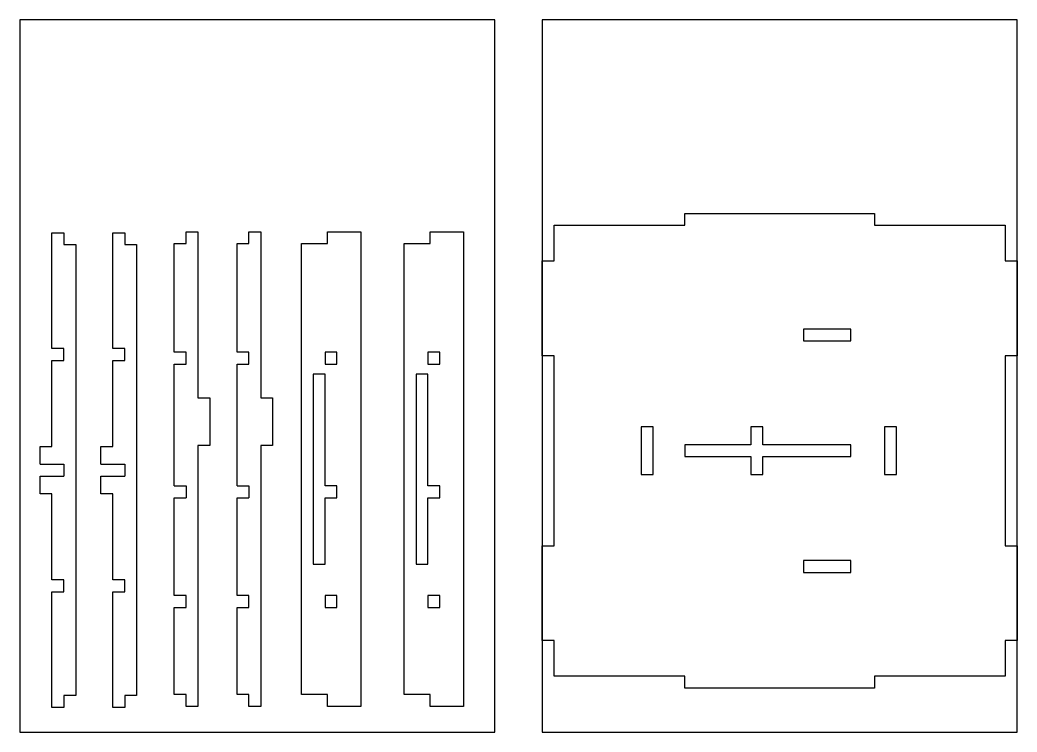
# Model space of a CAD drawing. Extents: x -220 to 640, y 0 to 300.
# Drawn here: x 220 to 640, y 0 to 300 of the extents above; entities that cross this region are included whole.
import ezdxf

# ---------------------------------------------------------------- set-up
doc = ezdxf.new("R2010")
doc.units = 0
doc.layers.get('0').update_dxf_attribs({"linetype": 'CONTINUOUS'})
doc.layers.add('FT_MACHINE', color=253, linetype='CONTINUOUS')

msp = doc.modelspace()

# ---------------------------------------------------------------- linework, layer by layer
for p, q in [((500, 213.52), (500, 218.52)), ((500, 218.52), (580, 218.52)), ((580, 218.52), (580, 213.52)), ((233.49, 161.59), (233.49, 210.34)), ((233.49, 210.34), (238.49, 210.34)), ((238.49, 210.34), (238.49, 205.34)), ((259.12, 161.59), (259.12, 210.34)), ((259.12, 210.34), (264.12, 210.34)), ((264.12, 210.34), (264.12, 205.34)), ((289.95, 205.76), (289.95, 210.76)), ((289.95, 210.76), (294.95, 210.76)), ((294.95, 210.76), (294.95, 140.76)), ((316.43, 205.76), (316.43, 210.76)), ((316.43, 210.76), (321.43, 210.76)), ((321.43, 210.76), (321.43, 140.76)), ((349.53, 210.76), (363.53, 210.76)), ((349.53, 205.76), (349.53, 210.76)), ((363.53, 210.76), (363.53, 10.76)), ((392.83, 210.76), (406.83, 210.76)), ((392.83, 205.76), (392.83, 210.76)), ((406.83, 210.76), (406.83, 10.76)), ((445, 198.52), (445, 213.52)), ((445, 213.52), (500, 213.52)), ((580, 213.52), (635, 213.52)), ((635, 213.52), (635, 198.52)), ((238.49, 205.34), (243.49, 205.34)), ((243.49, 205.34), (243.49, 15.34)), ((264.12, 205.34), (269.12, 205.34)), ((269.12, 205.34), (269.12, 15.34)), ((284.95, 159.98), (284.95, 205.76)), ((284.95, 205.76), (289.95, 205.76)), ((311.43, 159.98), (311.43, 205.76)), ((311.43, 205.76), (316.43, 205.76)), ((338.53, 15.76), (338.53, 205.76)), ((338.53, 15.76), (338.53, 205.76)), ((338.53, 205.76), (349.53, 205.76)), ((381.83, 15.76), (381.83, 205.76)), ((381.83, 15.76), (381.83, 205.76)), ((381.83, 205.76), (392.83, 205.76)), ((440, 158.52), (440, 198.52)), ((440, 198.52), (445, 198.52)), ((635, 198.52), (640, 198.52)), ((640, 198.52), (640, 158.52)), ((550, 169.77), (550, 164.77)), ((570, 169.77), (550, 169.77)), ((570, 164.77), (570, 169.77)), ((550, 164.77), (570, 164.77)), ((238.49, 161.59), (233.49, 161.59)), ((238.49, 156.59), (238.49, 161.59)), ((264.12, 161.59), (259.12, 161.59)), ((264.12, 156.59), (264.12, 161.59)), ((289.95, 159.98), (284.95, 159.98)), ((289.95, 154.98), (289.95, 159.98)), ((316.43, 159.98), (311.43, 159.98)), ((316.43, 154.98), (316.43, 159.98)), ((353.53, 159.98), (348.53, 159.98)), ((348.53, 159.98), (348.53, 154.98)), ((353.53, 154.98), (353.53, 159.98)), ((396.83, 159.98), (391.83, 159.98)), ((391.83, 159.98), (391.83, 154.98)), ((396.83, 154.98), (396.83, 159.98)), ((233.49, 156.59), (238.49, 156.59)), ((233.49, 120.34), (233.49, 156.59)), ((259.12, 156.59), (264.12, 156.59)), ((259.12, 120.34), (259.12, 156.59)), ((445, 158.52), (440, 158.52)), ((445, 78.52), (445, 158.52)), ((640, 158.52), (635, 158.52)), ((635, 158.52), (635, 78.52)), ((284.95, 154.98), (289.95, 154.98)), ((284.95, 103.67), (284.95, 154.98)), ((311.43, 154.98), (316.43, 154.98)), ((311.43, 103.67), (311.43, 154.98)), ((348.53, 154.98), (353.53, 154.98)), ((391.83, 154.98), (396.83, 154.98)), ((343.53, 150.76), (343.53, 70.76)), ((348.53, 150.76), (343.53, 150.76)), ((348.53, 103.67), (348.53, 150.76)), ((386.83, 150.76), (386.83, 70.76)), ((391.83, 150.76), (386.83, 150.76)), ((391.83, 103.67), (391.83, 150.76)), ((294.95, 140.76), (299.95, 140.76)), ((299.95, 140.76), (299.95, 120.76)), ((321.43, 140.76), (326.43, 140.76)), ((326.43, 140.76), (326.43, 120.76)), ((486.72, 128.52), (481.72, 128.52)), ((481.72, 128.52), (481.72, 108.52)), ((486.72, 108.52), (486.72, 128.52)), ((532.91, 128.52), (527.91, 128.52)), ((527.91, 128.52), (527.91, 121.02)), ((532.91, 121.02), (532.91, 128.52)), ((589.22, 128.52), (584.22, 128.52)), ((584.22, 128.52), (584.22, 108.52)), ((589.22, 108.52), (589.22, 128.52)), ((228.49, 120.34), (233.49, 120.34)), ((228.49, 112.84), (228.49, 120.34)), ((254.12, 120.34), (259.12, 120.34)), ((254.12, 112.84), (254.12, 120.34)), ((299.95, 120.76), (294.95, 120.76)), ((294.95, 120.76), (294.95, 10.76)), ((326.43, 120.76), (321.43, 120.76)), ((321.43, 120.76), (321.43, 10.76)), ((527.91, 121.02), (500, 121.02)), ((500, 121.02), (500, 116.02)), ((570, 121.02), (532.91, 121.02)), ((570, 116.02), (570, 121.02)), ((500, 116.02), (527.91, 116.02)), ((527.91, 116.02), (527.91, 108.52)), ((532.91, 108.52), (532.91, 116.02)), ((532.91, 116.02), (570, 116.02)), ((228.49, 112.84), (238.49, 112.84)), ((238.49, 112.84), (238.49, 107.84)), ((254.12, 112.84), (264.12, 112.84)), ((264.12, 112.84), (264.12, 107.84)), ((228.49, 100.34), (228.49, 107.84)), ((228.49, 107.84), (238.49, 107.84)), ((254.12, 100.34), (254.12, 107.84)), ((254.12, 107.84), (264.12, 107.84)), ((481.72, 108.52), (486.72, 108.52)), ((527.91, 108.52), (532.91, 108.52)), ((584.22, 108.52), (589.22, 108.52)), ((284.95, 103.67), (289.95, 103.67)), ((289.95, 103.67), (289.95, 98.67)), ((311.43, 103.67), (316.43, 103.67)), ((316.43, 103.67), (316.43, 98.67)), ((353.53, 103.67), (348.53, 103.67)), ((353.53, 98.67), (353.53, 103.67)), ((396.83, 103.67), (391.83, 103.67)), ((396.83, 98.67), (396.83, 103.67)), ((233.49, 100.34), (228.49, 100.34)), ((233.49, 64.09), (233.49, 100.34)), ((259.12, 100.34), (254.12, 100.34)), ((259.12, 64.09), (259.12, 100.34)), ((284.95, 57.48), (284.95, 98.67)), ((284.95, 98.67), (289.95, 98.67)), ((311.43, 57.48), (311.43, 98.67)), ((311.43, 98.67), (316.43, 98.67)), ((348.53, 70.76), (348.53, 98.67)), ((348.53, 98.67), (353.53, 98.67)), ((391.83, 70.76), (391.83, 98.67)), ((391.83, 98.67), (396.83, 98.67)), ((440, 38.52), (440, 78.52)), ((440, 78.52), (445, 78.52)), ((635, 78.52), (640, 78.52)), ((640, 78.52), (640, 38.52)), ((550, 72.27), (550, 67.27)), ((570, 72.27), (550, 72.27)), ((570, 67.27), (570, 72.27)), ((343.53, 70.76), (348.53, 70.76)), ((386.83, 70.76), (391.83, 70.76)), ((550, 67.27), (570, 67.27)), ((238.49, 64.09), (233.49, 64.09)), ((238.49, 59.09), (238.49, 64.09)), ((264.12, 64.09), (259.12, 64.09)), ((264.12, 59.09), (264.12, 64.09)), ((233.49, 10.34), (233.49, 59.09)), ((233.49, 59.09), (238.49, 59.09)), ((259.12, 10.34), (259.12, 59.09)), ((259.12, 59.09), (264.12, 59.09)), ((289.95, 57.48), (284.95, 57.48)), ((289.95, 52.48), (289.95, 57.48)), ((316.43, 57.48), (311.43, 57.48)), ((316.43, 52.48), (316.43, 57.48)), ((348.53, 57.48), (348.53, 52.48)), ((353.53, 57.48), (348.53, 57.48)), ((353.53, 52.48), (353.53, 57.48)), ((391.83, 57.48), (391.83, 52.48)), ((396.83, 57.48), (391.83, 57.48)), ((396.83, 52.48), (396.83, 57.48)), ((284.95, 15.76), (284.95, 52.48)), ((284.95, 52.48), (289.95, 52.48)), ((311.43, 15.76), (311.43, 52.48)), ((311.43, 52.48), (316.43, 52.48)), ((348.53, 52.48), (353.53, 52.48)), ((391.83, 52.48), (396.83, 52.48)), ((445, 38.52), (440, 38.52)), ((445, 23.52), (445, 38.52)), ((640, 38.52), (635, 38.52)), ((635, 38.52), (635, 23.52)), ((500, 23.52), (445, 23.52)), ((500, 18.52), (500, 23.52)), ((635, 23.52), (580, 23.52)), ((580, 23.52), (580, 18.52)), ((580, 18.52), (500, 18.52)), ((243.49, 15.34), (238.49, 15.34)), ((238.49, 15.34), (238.49, 10.34)), ((269.12, 15.34), (264.12, 15.34)), ((264.12, 15.34), (264.12, 10.34)), ((289.95, 15.76), (284.95, 15.76)), ((289.95, 10.76), (289.95, 15.76)), ((316.43, 15.76), (311.43, 15.76)), ((316.43, 10.76), (316.43, 15.76)), ((349.53, 15.76), (338.53, 15.76)), ((349.53, 10.76), (349.53, 15.76)), ((392.83, 15.76), (381.83, 15.76)), ((392.83, 10.76), (392.83, 15.76)), ((238.49, 10.34), (233.49, 10.34)), ((264.12, 10.34), (259.12, 10.34)), ((294.95, 10.76), (289.95, 10.76)), ((321.43, 10.76), (316.43, 10.76)), ((363.53, 10.76), (349.53, 10.76)), ((406.83, 10.76), (392.83, 10.76))]:
    msp.add_line(p, q)
at = {"layer": 'FT_MACHINE'}
for points in [[(220, 0), (420, 0), (420, 300), (220, 300)], [(440, 0), (640, 0), (640, 300), (440, 300)]]:
    msp.add_lwpolyline(points, close=True, dxfattribs=at)

doc.saveas('drawing.dxf')
